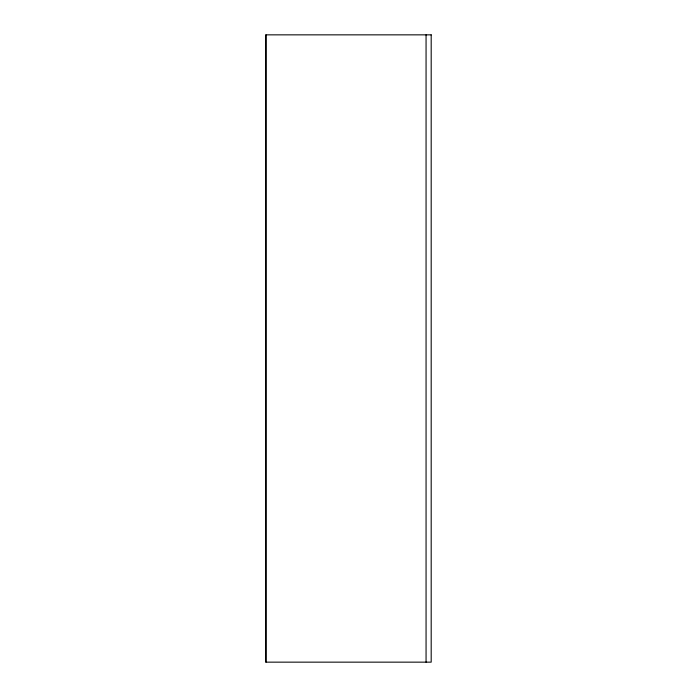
<?xml version="1.0" encoding="UTF-8"?>
<svg xmlns="http://www.w3.org/2000/svg" width="697" height="697" viewBox="0 0 697 697"><rect width="100%" height="100%" fill="white"/><g stroke="black" fill="none" stroke-linecap="round" stroke-linejoin="round"><path stroke-width="1.05" d="M426.059 34.85L426.059 662.15M265.984 34.85L265.984 662.15M431.19 34.85L265.81 34.85L265.81 662.15L431.19 662.15L431.19 34.85"/></g></svg>
